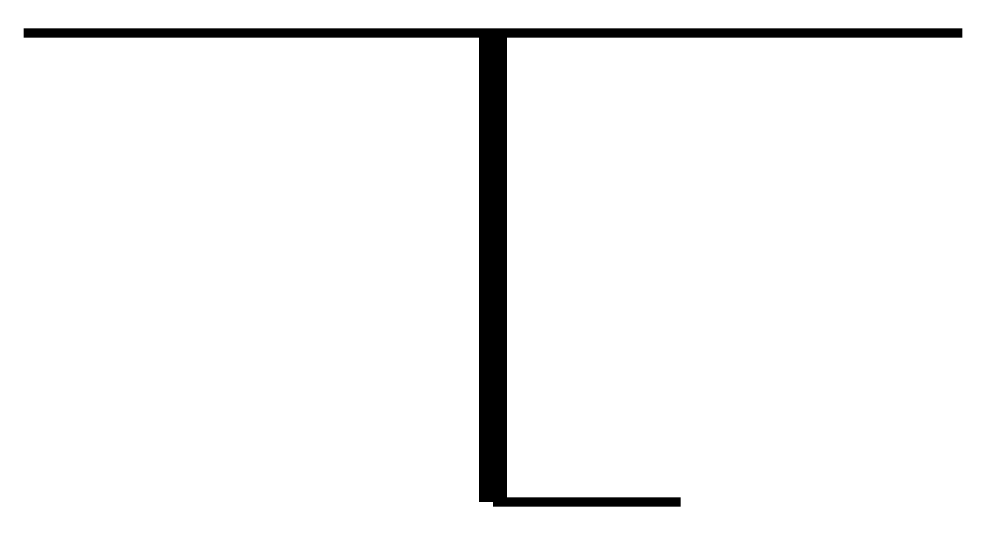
# Model space of a CAD drawing. Extents: x 2.1 to 12.2, y 0.9 to 6.2.
import ezdxf

# ---------------------------------------------------------------- set-up
doc = ezdxf.new("R2010")
doc.units = 0
doc.header["$MEASUREMENT"] = 0
doc.layers.get('0').update_dxf_attribs({"linetype": 'CONTINUOUS'})

msp = doc.modelspace()

# ---------------------------------------------------------------- linework, layer by layer
for points, const_width in [([(7.168, 6.083), (7.168, 1.083)], 0.3), ([(2.168, 6.083), (12.168, 6.083)], 0.1), ([(7.168, 1.083), (9.168, 1.083)], 0.1)]:
    msp.add_lwpolyline(points, dxfattribs=dict(const_width=const_width))

doc.saveas('drawing.dxf')
